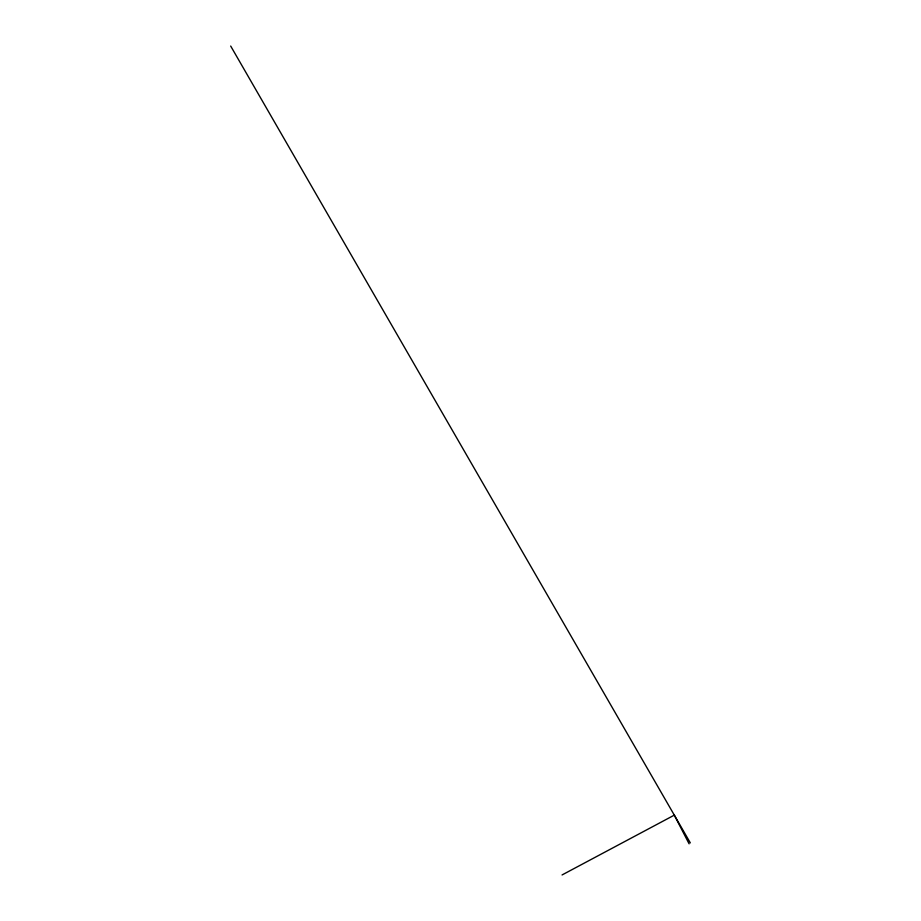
<?xml version="1.0" encoding="UTF-8"?>
<svg xmlns="http://www.w3.org/2000/svg" width="921" height="921" viewBox="0 0 921 921"><rect width="100%" height="100%" fill="white"/><g stroke="black" fill="none" stroke-linecap="round" stroke-linejoin="round"><path stroke-width="1.38" d="M562.063 874.95L674.31 815.131L689.104 843.832M230.687 46.05L690.313 842.876"/></g></svg>
